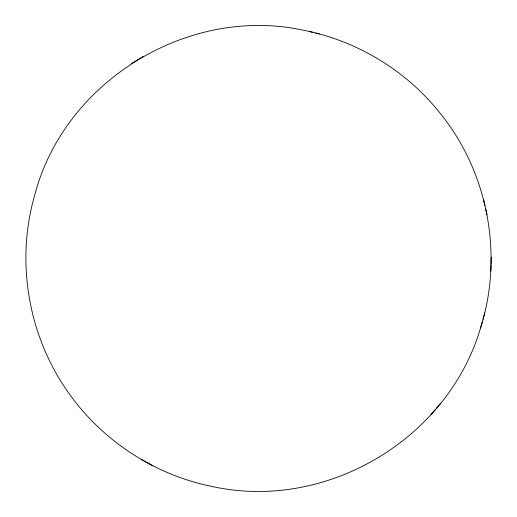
<?xml version="1.0" encoding="UTF-8"?>
<svg xmlns="http://www.w3.org/2000/svg" width="517" height="517" viewBox="0 0 517 517"><rect width="100%" height="100%" fill="white"/><g stroke="black" fill="none" stroke-linecap="round" stroke-linejoin="round"><path stroke-width="0.78" d="M480.552 327.946C503.287 256.606 488.668 174.74 442.248 115.944C408.288 71.682 357.712 40.707 302.962 30.141C187.91 5.377 64.005 81.466 34.6 195.594C15.413 262.106 28.467 336.754 68.703 393.036C102.56 441.053 155.203 475.239 212.842 486.633C328.45 511.759 452.349 436.594 482.29 321.71M490.807 271.225L490.969 264.723M490.988 263.683L491.15 257.175M482.949 319.215L484.707 312.908M430.952 414.673L435.211 409.651M436.245 408.449L440.633 403.273M131.473 63.585L137.322 60.011M137.768 59.752L143.325 56.353M309.366 31.511L312.688 32.319M315.641 33.069L319.37 33.973M141.025 459.316L146.744 462.431M147.487 462.851L152.89 465.798M483.505 199.316L484.946 205.63M485.566 208.441L487.02 214.813"/></g></svg>
